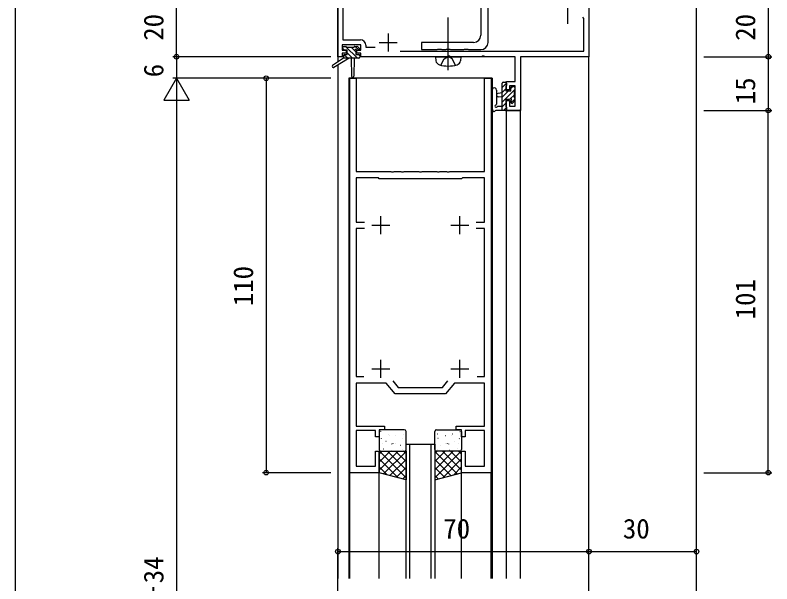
# Model space of a CAD drawing. Units: millimetres, scale not verified. Extents: x -437 to 438, y -344 to 341.
# Drawn here: x -436.7 to -225.7, y -110.7 to 47.9 of the extents above; entities that cross this region are included whole.
import ezdxf
from ezdxf.enums import TextEntityAlignment as Align

# ---------------------------------------------------------------- set-up
doc = ezdxf.new("R2010")
doc.units = ezdxf.units.MM
doc.header["$LTSCALE"] = 2
for name, color, linetype in [('0-2_YKK_11', 7, 'Continuous'), ('0-3_YKK_12', 2, 'Continuous'), ('0-4_YKK_13', 4, 'Continuous'), ('0-6_YKK_D', 6, 'Continuous'), ('0-7_YKK_ZWAK', 7, 'Continuous')]:
    doc.layers.add(name, color=color, linetype=linetype)
doc.styles.add('ＭＳ ゴシック', font='')
doc.styles.get('ＭＳ ゴシック').set_extended_font_data('MS Gothic')

msp = doc.modelspace()

# ---------------------------------------------------------------- linework, layer by layer
at = {"layer": '0-2_YKK_11'}
for p, q in [((-304.85, 40.3), (-304.85, 52.3)), ((-282.7, 50.5), (-282.7, 45.5)), ((-332.7, 42.8), (-332.7, 37.8)), ((-335.2, 40.3), (-330.2, 40.3)), ((-334.7, -13.2), (-334.7, -8.2)), ((-312.7, -13.2), (-312.7, -8.2)), ((-337.2, -10.7), (-332.2, -10.7)), ((-315.2, -10.7), (-310.2, -10.7)), ((-334.7, -53.2), (-334.7, -48.2)), ((-312.7, -53.2), (-312.7, -48.2)), ((-337.2, -50.7), (-332.2, -50.7)), ((-315.2, -50.7), (-310.2, -50.7))]:
    msp.add_line(p, q, dxfattribs=at)
for points in [[(-345.5, 37.3), (-345.5, 36.3), (-346.7, 36.3), (-346.7, 56.3), (-345.3, 56.3), (-345.106, 56.15), (-344.913, 56), (-326.7, 56), (-326.7, 62.2), (-327, 62.5), (-327.373, 62.5), (-327.512, 62.719), (-327.148, 63.5), (-326.586, 63.5), (-325.7, 62.614), (-325.7, 54.7), (-345.3, 54.7), (-345.3, 41), (-340.4, 41)], [(-302.85, 54.3), (-291.35, 54.3), (-291.35, 56.3), (-293.177, 56.3), (-293.35, 56.2), (-293.523, 56.1), (-295.679, 56.1), (-295.871, 55.957), (-296.829, 55.957), (-297.021, 56.1), (-299.177, 56.1), (-299.35, 56.2), (-299.523, 56.3), (-303.85, 56.3), (-303.85, 59.3), (-305.35, 59.3), (-305.35, 56.3), (-306.85, 56.3), (-306.85, 42.3)], [(-276.7, 56.3), (-276.7, 36.3), (-295.8, 36.3), (-295.8, 21.3), (-299.7, 21.3), (-299.7, 24.1), (-298.9, 24.1), (-298.9, 22.5), (-297.3, 22.5), (-297.3, 28.2), (-298.9, 28.2), (-298.9, 27.1), (-299.7, 27.1), (-299.7, 29.4), (-297.3, 29.4), (-297.3, 36.3), (-305.742, 36.3), (-305.925, 36.42), (-306.475, 36.42), (-306.658, 36.3), (-315.342, 36.3), (-315.525, 36.42), (-316.075, 36.42), (-316.258, 36.3), (-340.3, 36.3), (-340.3, 37.3), (-341.4, 37.3), (-341.4, 38.1), (-340.3, 38.1), (-340.3, 39.6), (-345.5, 39.6), (-345.5, 38.1), (-344.4, 38.1), (-344.4, 37.3), (-345.5, 37.3)], [(-329.353, 37.9), (-278.1, 37.9), (-278.1, 47), (-278.4, 47.3)], [(-308.85, 40.3), (-323.35, 40.3), (-323.35, 38.3), (-319.021, 38.3), (-318.829, 38.443), (-317.871, 38.443), (-317.679, 38.3), (-316.621, 38.3), (-316.429, 38.443), (-315.471, 38.443), (-315.279, 38.3), (-311.621, 38.3), (-311.429, 38.443), (-310.471, 38.443), (-310.279, 38.3), (-306.85, 38.3)], [(-338.9, 39.5), (-338.9, 39), (-336.312, 39)], [(-343.4, -79.7), (-343.4, 30.3), (-341.6, 30.3), (-341.6, 4.3), (-331.908, 4.3), (-331.725, 4.18), (-331.175, 4.18), (-330.992, 4.3), (-329.158, 4.3), (-328.975, 4.18), (-328.425, 4.18), (-328.242, 4.3), (-324.158, 4.3), (-323.975, 4.18), (-323.425, 4.18), (-323.242, 4.3), (-319.158, 4.3), (-318.975, 4.18), (-318.425, 4.18), (-318.242, 4.3), (-316.408, 4.3), (-316.225, 4.18), (-315.675, 4.18), (-315.492, 4.3), (-305.8, 4.3), (-305.8, 30.3), (-304, 30.3), (-304, -79.7), (-312.2, -79.7), (-312.2, -73.7), (-311.2, -73.7), (-311.2, -77.9), (-305.8, -77.9), (-305.8, -67.9), (-311.2, -67.9), (-311.2, -69.7), (-312.2, -69.7), (-312.2, -67.7), (-313.7, -67.7), (-313.7, -66.7)], [(-308.129, -9.8), (-305.8, -9.8), (-305.8, 2.5), (-312, 2.5), (-312.2, 2.3), (-335.2, 2.3), (-335.4, 2.5), (-341.6, 2.5), (-341.6, -9.8), (-339.271, -9.8)], [(-339.271, -11.6), (-341.6, -11.6), (-341.6, -52.9), (-339.502, -52.9)], [(-307.898, -52.9), (-305.8, -52.9), (-305.8, -11.6), (-308.129, -11.6)], [(-313.7, -66.7), (-305.8, -66.7), (-305.8, -54.7), (-314.183, -54.7), (-316.7, -57.7), (-330.7, -57.7), (-333.217, -54.7), (-341.6, -54.7), (-341.6, -66.7), (-333.7, -66.7), (-333.7, -67.7), (-335.2, -67.7), (-335.2, -69.7), (-336.2, -69.7), (-336.2, -67.9), (-341.6, -67.9), (-341.6, -77.9), (-336.2, -77.9), (-336.2, -73.7), (-335.2, -73.7), (-335.2, -79.7), (-343.4, -79.7)], [(-331.362, -54.111), (-329.861, -55.9), (-317.539, -55.9), (-316.038, -54.111)]]:
    msp.add_lwpolyline(points, dxfattribs=at)
for centre, radius, start, end in [((-308.85, 42.3), 2, 270.00001, 359.99999), ((-340.4, 39.5), 1.5, 0.00001, 89.99999), ((-306.85, 40.3), 2, 270.00001, 359.99999)]:
    msp.add_arc(centre, radius, start, end, dxfattribs=at)
at = {"layer": '0-3_YKK_12'}
for p, q in [((-346.7, 158.2), (-346.7, 34.83)), ((-246.7, -109.2), (-246.7, 158.2)), ((-345.1, 36.3), (-346.7, 36.3)), ((-297.6, 36.3), (-340.6, 36.3)), ((-276.7, 36.3), (-295.5, 36.3)), ((-276.7, -109.2), (-276.7, 36.3)), ((-346.7, 34.033), (-346.7, -109.2)), ((-343.7, 30.3), (-343.7, -109.2)), ((-303.7, 30.3), (-343.7, 30.3)), ((-303.7, 30.3), (-303.7, -109.2)), ((-299.7, 21.3), (-295.8, 21.3)), ((-299.7, -109.2), (-299.7, 21.3)), ((-295.8, -109.2), (-295.8, 21.6)), ((-327.699, -109.2), (-327.699, -71.7)), ((-326.699, -71.7), (-326.699, -109.2)), ((-320.699, -109.2), (-320.699, -71.7)), ((-343.4, -109.2), (-343.4, -79.7)), ((-335.2, -109.2), (-335.2, -79.7)), ((-312.2, -109.2), (-312.2, -79.7)), ((-304, -109.2), (-304, -79.7))]:
    msp.add_line(p, q, dxfattribs=at)
msp.add_lwpolyline([(-327.699, -71.7), (-319.699, -71.7), (-319.699, -109.2)], dxfattribs=at)
at = {"layer": '0-4_YKK_13'}
for p, q in [((-315.95, 32.547), (-315.95, 47.23)), ((-345.3, 38.4), (-345.3, 38.9)), ((-344.821, 38.1), (-345.3, 38.579)), ((-345, 39.2), (-344.5, 39.2)), ((-341.274, 35.9), (-344.574, 39.2)), ((-344.3, 39), (-342.2, 39)), ((-341.702, 37.675), (-343.027, 39)), ((-342, 39.2), (-341.4, 39.2)), ((-340.798, 38.118), (-341.88, 39.2)), ((-340.9, 38.1), (-341.239, 38.1)), ((-341.188, 39.112), (-340.688, 38.612)), ((-345.1, 35.9), (-348.167, 33.849)), ((-343.6, 35.9), (-347.845, 33.343)), ((-345.1, 36.6), (-345.1, 35.9)), ((-340.9, 35.9), (-345.1, 35.9)), ((-343.968, 35.9), (-344.936, 36.868)), ((-344.8, 36.9), (-344.1, 36.9)), ((-342.621, 35.9), (-344.1, 37.379)), ((-343, 35.9), (-342.898, 30.892)), ((-342.198, 35.9), (-342.298, 30.892)), ((-341.7, 37.639), (-341.7, 36.9)), ((-341.7, 36.9), (-340.9, 36.9)), ((-340.6, 36.573), (-340.927, 36.9)), ((-340.6, 36.6), (-340.6, 36.2)), ((-319.45, 36.3), (-319.352, 35.181)), ((-319.45, 36.3), (-312.45, 36.3)), ((-312.45, 36.3), (-312.548, 35.181)), ((-299.7, 28.903), (-300.9, 27.703)), ((-300.9, 21.299), (-300.9, 28.899)), ((-300.6, 29.199), (-300, 29.199)), ((-299.7, 28.899), (-299.7, 28.299)), ((-297.91, 27.999), (-298.5, 27.409)), ((-298.2, 27.999), (-297.7, 27.999)), ((-297.4, 27.699), (-297.4, 27.199)), ((-303.7, 27.026), (-303.7, 21.864)), ((-302.5, 27.026), (-302.497, 23.065)), ((-300.9, 26.199), (-302.044, 26.097)), ((-299.9, 27.356), (-300.9, 26.356)), ((-297.6, 26.962), (-300.9, 23.662)), ((-299.11, 26.799), (-300.9, 25.009)), ((-297.6, 25.615), (-298.579, 24.636)), ((-297.6, 26.999), (-297.6, 24.899)), ((-297.404, 27.158), (-297.559, 27.003)), ((-300.9, 24.999), (-302.044, 25.1)), ((-299.9, 23.315), (-300.9, 22.315)), ((-298.5, 23.599), (-298.5, 23.938)), ((-297.4, 24.468), (-298.444, 23.424)), ((-297.488, 23.886), (-297.988, 23.386)), ((-297.4, 24.699), (-297.4, 24.099)), ((-300, 21.299), (-302.68, 21.299)), ((-302.08, 22.499), (-300.9, 22.499)), ((-299.7, 22.168), (-300.569, 21.299)), ((-299.7, 22.199), (-299.7, 21.599)), ((-335.199, -68.2), (-335.199, -73.2)), ((-334.755, -68.264), (-334.711, -68.24)), ((-328.199, -67.7), (-334.699, -67.7)), ((-332.73, -68.998), (-332.686, -68.974)), ((-332.416, -69.418), (-332.41, -69.41)), ((-330.654, -69.43), (-330.61, -69.406)), ((-328.422, -68.972), (-328.415, -68.965)), ((-327.986, -67.973), (-327.942, -67.949)), ((-327.699, -73.2), (-327.699, -68.2)), ((-319.7, -73.2), (-319.7, -68.2)), ((-319.413, -67.973), (-319.457, -67.949)), ((-319.2, -67.7), (-312.7, -67.7)), ((-318.977, -68.972), (-318.984, -68.965)), ((-316.745, -69.43), (-316.789, -69.406)), ((-314.983, -69.418), (-314.989, -69.41)), ((-314.669, -68.998), (-314.713, -68.974)), ((-312.644, -68.264), (-312.688, -68.24)), ((-312.2, -68.2), (-312.2, -73.2)), ((-334.563, -70.208), (-334.516, -70.12)), ((-334.391, -71.623), (-334.385, -71.615)), ((-333.321, -70.888), (-333.278, -70.864)), ((-331.673, -71.733), (-331.627, -71.645)), ((-331.297, -71.622), (-331.253, -71.598)), ((-330.63, -71.438), (-330.624, -71.43)), ((-328.629, -70.164), (-328.585, -70.14)), ((-318.77, -70.164), (-318.814, -70.14)), ((-316.769, -71.438), (-316.775, -71.43)), ((-316.102, -71.622), (-316.146, -71.598)), ((-315.726, -71.733), (-315.772, -71.645)), ((-314.078, -70.888), (-314.122, -70.864)), ((-313.008, -71.623), (-313.015, -71.615)), ((-312.836, -70.208), (-312.883, -70.12)), ((-335.199, -74.544), (-334.355, -73.7)), ((-335.199, -76.789), (-332.11, -73.7)), ((-335.199, -79.034), (-329.865, -73.7)), ((-327.699, -81.102), (-335.101, -73.7)), ((-334.699, -73.7), (-328.199, -73.7)), ((-333.964, -73.079), (-333.921, -73.055)), ((-333.952, -80.033), (-327.699, -73.779)), ((-327.699, -78.857), (-332.856, -73.7)), ((-332.572, -73.605), (-332.565, -73.598)), ((-331.888, -73.512), (-331.844, -73.488)), ((-327.699, -76.612), (-330.611, -73.7)), ((-329.22, -72.054), (-329.176, -72.03)), ((-328.578, -73.16), (-328.571, -73.152)), ((-327.699, -74.367), (-328.366, -73.7)), ((-319.7, -74.367), (-319.033, -73.7)), ((-319.7, -76.612), (-316.788, -73.7)), ((-319.7, -78.857), (-314.543, -73.7)), ((-319.7, -81.102), (-312.298, -73.7)), ((-313.447, -80.033), (-319.7, -73.779)), ((-312.7, -73.7), (-319.2, -73.7)), ((-318.822, -73.16), (-318.828, -73.152)), ((-318.179, -72.054), (-318.223, -72.03)), ((-312.2, -79.034), (-317.534, -73.7)), ((-315.511, -73.512), (-315.555, -73.488)), ((-312.2, -76.789), (-315.289, -73.7)), ((-314.827, -73.605), (-314.834, -73.598)), ((-313.435, -73.079), (-313.478, -73.055)), ((-312.2, -74.544), (-313.044, -73.7)), ((-329.945, -81.101), (-335.199, -75.847)), ((-317.454, -81.101), (-312.2, -75.847)), ((-332.18, -80.505), (-327.699, -76.024)), ((-315.219, -80.505), (-319.7, -76.024)), ((-333.006, -80.285), (-335.199, -78.092)), ((-330.407, -80.978), (-327.699, -78.27)), ((-316.992, -80.978), (-319.7, -78.27)), ((-314.393, -80.285), (-312.2, -78.092)), ((-328.635, -81.45), (-327.699, -80.515)), ((-318.764, -81.45), (-319.7, -80.515))]:
    msp.add_line(p, q, dxfattribs=at)
for points in [[(-344.1, 36.9), (-344.1, 38.1), (-345, 38.1)], [(-318, 33.937), (-317.095, 35.752), (-315.95, 36.361)], [(-313.9, 33.937), (-314.805, 35.752), (-315.95, 36.361)], [(-299.9, 28.099), (-299.9, 26.799), (-298.5, 26.799), (-298.5, 27.699)], [(-298.961, 24.399), (-299.9, 24.399), (-299.9, 22.399)]]:
    msp.add_lwpolyline(points, dxfattribs=at)
for points in [[(-327.699, -81.7), (-335.199, -79.7), (-335.199, -73.7), (-327.699, -73.7)], [(-319.7, -81.7), (-312.2, -79.7), (-312.2, -73.7), (-319.7, -73.7)]]:
    msp.add_lwpolyline(points, close=True, dxfattribs=at)
for centre, radius, start, end in [((-345, 38.9), 0.3, 90, 180), ((-345, 38.4), 0.3, 180, 270), ((-344.5, 39), 0.2, 0, 90), ((-342, 39), 0.2, 90, 180), ((-341.7, 38.1), 0.25, 33.05573, 236.94427), ((-341.239, 38.4), 0.3, 213.05573, 270), ((-341.4, 38.9), 0.3, 45, 90), ((-340.9, 38.4), 0.3, 270, 45), ((-344.8, 36.6), 0.3, 90, 180), ((-342, 37.639), 0.3, 0, 56.94427), ((-340.9, 36.6), 0.3, 0, 90), ((-340.9, 36.2), 0.3, 270, 0), ((-348, 33.6), 0.3, 123.76905, 301.06147), ((-318.057, 35.294), 1.3, 185, 254.11915), ((-315.95, 42.7), 9, 254.11915, 285.88085), ((-313.843, 35.294), 1.3, 285.88085, 355), ((-342.598, 30.898), 0.3, 181.16963, 358.85539), ((-303.1, 27.026), 0.6, 0.04023, 180.04023), ((-300.6, 28.899), 0.3, 90, 180), ((-300, 28.899), 0.3, 0, 90), ((-299.9, 28.299), 0.2, 270, 0), ((-298.2, 27.699), 0.3, 90, 180), ((-297.7, 27.699), 0.3, 0, 90), ((-302, 25.599), 0.5, 95.09207, 264.90793), ((-297.6, 27.199), 0.2, 270, 0), ((-298.961, 24.699), 0.3, 270, 326.94427), ((-298.5, 24.399), 0.25, 303.05573, 146.94427), ((-298.2, 23.938), 0.3, 123.05573, 180), ((-298.2, 23.599), 0.3, 180, 315), ((-297.6, 24.699), 0.2, 0, 90), ((-297.7, 24.099), 0.3, 315, 0), ((-303.4, 21.864), 0.3, 180, 229.47122), ((-303.79, 21.408), 0.3, 349.47122, 49.47122), ((-303.2, 21.299), 0.3, 169.47122, 330), ((-302.68, 20.999), 0.3, 90, 150), ((-302.6, 22.499), 0.3, 109.18976, 330), ((-302.797, 23.065), 0.3, 289.18976, 0.04023), ((-302.08, 22.199), 0.3, 90, 150), ((-300, 21.599), 0.3, 270, 0), ((-299.9, 22.199), 0.2, 360, 90), ((-334.699, -68.2), 0.5, 90, 180), ((-328.199, -68.2), 0.5, 0, 90), ((-319.2, -68.2), 0.5, 90, 180), ((-312.7, -68.2), 0.5, 0, 90), ((-334.699, -73.2), 0.5, 180, 270), ((-328.199, -73.2), 0.5, 270, 0), ((-319.2, -73.2), 0.5, 180, 270), ((-312.7, -73.2), 0.5, 270, 0)]:
    msp.add_arc(centre, radius, start, end, dxfattribs=at)
at = {"layer": '0-6_YKK_D'}
for p, q in [((-391.7, 36.3), (-391.7, 56.3)), ((-226.7, 56.3), (-226.7, 36.3)), ((-348.7, 36.3), (-392.7, 36.3)), ((-348.7, 36.3), (-392.7, 36.3)), ((-391.7, 36.3), (-391.7, 30.3)), ((-244.7, 36.3), (-225.7, 36.3)), ((-244.7, 36.3), (-225.7, 36.3)), ((-226.7, 36.3), (-226.7, 21.3)), ((-391.7, 30.3), (-395.2, 24.238)), ((-348.7, 30.3), (-392.7, 30.3)), ((-348.7, 30.3), (-392.7, 30.3)), ((-391.7, 30.3), (-388.2, 24.238)), ((-391.7, 30.3), (-391.7, 18.176)), ((-348.7, 30.3), (-367.7, 30.3)), ((-366.7, 30.3), (-366.7, -79.7)), ((-395.2, 24.238), (-388.2, 24.238)), ((-391.7, 23.3), (-391.7, -244.7)), ((-244.7, 21.3), (-225.7, 21.3)), ((-244.7, 21.3), (-225.7, 21.3)), ((-226.7, -79.7), (-226.7, 21.3)), ((-348.7, -79.7), (-367.7, -79.7)), ((-244.7, -79.7), (-225.7, -79.7)), ((-346.7, -118.39), (-346.7, -100.7)), ((-276.7, -138.7), (-276.7, -100.7)), ((-276.7, -118.39), (-276.7, -100.7)), ((-246.7, -138.7), (-246.7, -100.7)), ((-346.7, -101.7), (-276.7, -101.7)), ((-276.7, -101.7), (-246.7, -101.7))]:
    msp.add_line(p, q, dxfattribs=at)
for centre in [(-391.7, 36.3), (-391.7, 36.3), (-226.7, 36.3), (-226.7, 36.3), (-366.7, 30.3), (-226.7, 21.3), (-226.7, 21.3), (-366.7, -79.7), (-226.7, -79.7), (-346.7, -101.7), (-276.7, -101.7), (-276.7, -101.7), (-246.7, -101.7)]:
    msp.add_circle(centre, 0.637, dxfattribs=at)
at = {"layer": '0-7_YKK_ZWAK'}
msp.add_line((-436.7, 306.3), (-436.7, -343.7), dxfattribs=at)

# ---------------------------------------------------------------- texts
at = {"layer": '0-6_YKK_D', "style": 'ＭＳ ゴシック'}
for s, p in [('20', (-393.7, 40.76)), ('20', (-228.7, 40.76)), ('6', (-393.7, 30.573)), ('15', (-228.7, 23.047)), ('110', (-368.7, -33.265)), ('101', (-228.7, -36.934)), ('DH＝H1－34', (-393.7, -140.508))]:
    msp.add_text(s, height=5.499, rotation=90, dxfattribs=at).set_placement(p, align=Align.BOTTOM_LEFT)
for s, p in [('70', (-317.325, -99.7)), ('30', (-267.24, -99.7))]:
    msp.add_text(s, height=5.499, dxfattribs=at).set_placement(p, align=Align.BOTTOM_LEFT)

doc.saveas('drawing.dxf')
